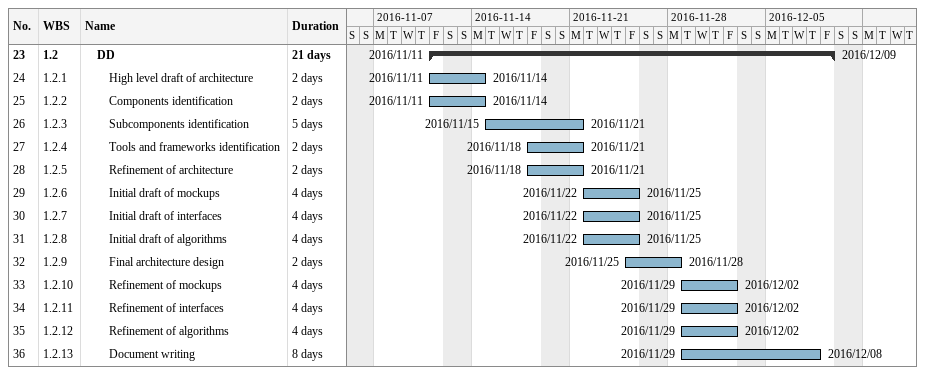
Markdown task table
| ID | WBS | Task | Duration | Start | Finish |
|---|---|---|---|---|---|
| 23 | 1.2 | **DD** | 21d | 2016-11-11 | 2016-12-09 |
| 24 | 1.2.1 | High level draft of architecture | 2d | 2016-11-11 | 2016-11-14 |
| 25 | 1.2.2 | Components identification | 2d | 2016-11-11 | 2016-11-14 |
| 26 | 1.2.3 | Subcomponents identification | 5d | 2016-11-15 | 2016-11-21 |
| 27 | 1.2.4 | Tools and frameworks identification | 2d | 2016-11-18 | 2016-11-21 |
| 28 | 1.2.5 | Refinement of architecture | 2d | 2016-11-18 | 2016-11-21 |
| 29 | 1.2.6 | Initial draft of mockups | 4d | 2016-11-22 | 2016-11-25 |
| 30 | 1.2.7 | Initial draft of interfaces | 4d | 2016-11-22 | 2016-11-25 |
| 31 | 1.2.8 | Initial draft of algorithms | 4d | 2016-11-22 | 2016-11-25 |
| 32 | 1.2.9 | Final architecture design | 2d | 2016-11-25 | 2016-11-28 |
| 33 | 1.2.10 | Refinement of mockups | 4d | 2016-11-29 | 2016-12-02 |
| 34 | 1.2.11 | Refinement of interfaces | 4d | 2016-11-29 | 2016-12-02 |
| 35 | 1.2.12 | Refinement of algorithms | 4d | 2016-11-29 | 2016-12-02 |
| 36 | 1.2.13 | Document writing | 8d | 2016-11-29 | 2016-12-08 |
